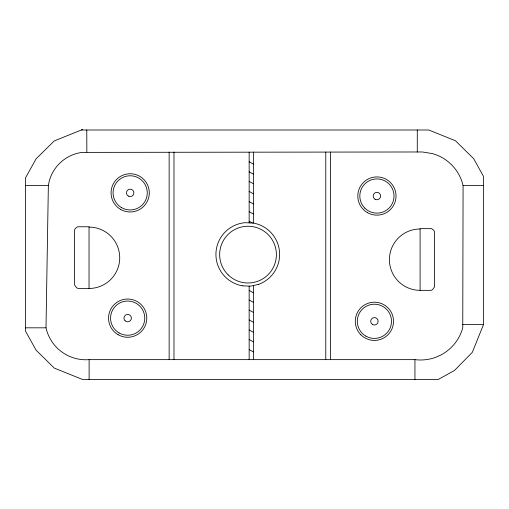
<?xml version="1.0" encoding="UTF-8"?>
<svg xmlns="http://www.w3.org/2000/svg" width="509" height="509" viewBox="0 0 509 509"><rect width="100%" height="100%" fill="white"/><g stroke="black" fill="none" stroke-linecap="round" stroke-linejoin="round"><path stroke-width="0.76" d="M46.007 327.821L48.355 185.62L49.138 181.567A39.231 39.231 0 0 1 82.178 152.382L422.419 151.975L432.682 153.642L437.587 155.372A43.666 43.666 0 0 1 461.835 181.204L463.082 185.62L462.751 327.821A43.749 43.749 0 0 1 440.291 355.301L435.5 357.375A43.749 43.749 0 0 1 414.943 359.64L89.12 359.64A40.822 40.822 0 0 1 46.007 327.821L25.45 327.821M81.376 129.999L428.769 129.999L455.466 140.751L473.637 158.623L483.55 176.489L483.55 324.449L472.32 352.317L454.454 370.488L438.236 379.491L82.585 379.491L54.278 368.09L36.114 350.217L25.45 331.009L25.45 177.991L36.114 158.783L54.278 140.91L82.585 129.509M258.661 284.366L250.543 286.166L242.233 285.803M86.842 152.057L86.784 129.999M25.45 185.62L48.355 185.62M463.082 185.62L483.55 185.62M89.037 288.469L77.934 288.469L76.471 287.655L74.619 285.034L74.619 229.833L75.408 228.414L77.565 226.766L89.037 226.766L89.037 288.469A30.686 30.686 0 0 0 119.723 257.783A30.686 30.686 0 0 0 89.037 227.103M420.097 290.346L431.206 290.346L432.669 289.532L434.521 286.911L434.521 231.71L433.732 230.291L431.575 228.643L420.097 228.643L420.097 290.346A30.686 30.686 0 0 1 389.417 259.66A30.686 30.686 0 0 1 420.097 228.98M462.757 324.398L483.55 324.449M258.655 284.346A31.844 31.844 0 0 0 253.374 223.069L245.007 222.694A31.844 31.844 0 0 0 242.246 285.778M249.156 161.779L253.374 164.121M249.156 171.819L253.374 174.167M249.156 181.395L253.374 183.736M249.156 191.441L253.374 193.783M249.156 201.589L253.374 203.937M249.156 211.636L253.374 213.984M249.156 221.211L252.413 223.018M249.156 290.429L253.374 292.777M249.156 300.005L253.374 302.346M249.156 310.051L253.374 312.392M249.156 319.913L253.374 322.254M249.156 329.953L253.374 332.301M249.156 339.528L253.374 341.87M249.156 349.575L253.374 351.916M417.278 129.999L417.278 152.07M414.943 359.64L414.943 379.491M330.615 152.07L330.615 359.64M325.773 152.07L325.773 359.64M253.374 152.07L253.374 223.076M253.374 285.543L253.374 359.64M249.156 152.07L249.156 222.878M249.156 286.103L249.156 359.64M173.976 152.07L173.976 359.64M169.141 152.07L169.141 359.64M89.12 359.64L89.12 379.491M360.894 334.82A19.113 19.113 0 0 0 392.872 326.25A19.113 19.113 0 0 0 369.464 302.842A19.113 19.113 0 0 0 360.894 334.82M367.358 212.584A19.113 19.113 0 0 0 396.027 196.029A19.113 19.113 0 0 0 367.358 179.473A19.113 19.113 0 0 0 367.358 212.584M365.856 336.112A17.102 17.102 0 0 0 391.51 321.3A17.102 17.102 0 0 0 365.856 306.494A17.102 17.102 0 0 0 365.856 336.112M372.556 324.519A3.716 3.716 0 0 0 378.123 321.3A3.716 3.716 0 0 0 372.556 318.087A3.716 3.716 0 0 0 372.556 324.519M375.057 199.242A3.716 3.716 0 0 0 380.63 196.029A3.716 3.716 0 0 0 375.057 192.816A3.716 3.716 0 0 0 375.057 199.242M364.819 208.124A17.102 17.102 0 0 0 393.438 200.457A17.102 17.102 0 0 0 372.486 179.512A17.102 17.102 0 0 0 364.819 208.124M125.042 320.765A3.716 3.716 0 0 0 131.252 319.098A3.716 3.716 0 0 0 126.703 314.549A3.716 3.716 0 0 0 125.042 320.765M120.614 209.415A19.113 19.113 0 0 0 149.29 192.86A19.113 19.113 0 0 0 120.614 176.311A19.113 19.113 0 0 0 120.614 209.415M119.119 332.95A17.102 17.102 0 0 0 144.766 318.138A17.102 17.102 0 0 0 119.119 303.326A17.102 17.102 0 0 0 119.119 332.95M118.107 334.693A19.113 19.113 0 0 0 146.783 318.138A19.113 19.113 0 0 0 118.107 301.582A19.113 19.113 0 0 0 118.107 334.693M121.619 207.672A17.102 17.102 0 0 0 147.273 192.86A17.102 17.102 0 0 0 121.619 178.055A17.102 17.102 0 0 0 121.619 207.672M128.319 196.08A3.716 3.716 0 0 0 133.886 192.86A3.716 3.716 0 0 0 128.319 189.647A3.716 3.716 0 0 0 128.319 196.08M228.172 274.898A28.377 28.377 0 0 0 275.503 261.671A28.377 28.377 0 0 0 240.375 227.294A28.377 28.377 0 0 0 228.172 274.898"/></g></svg>
